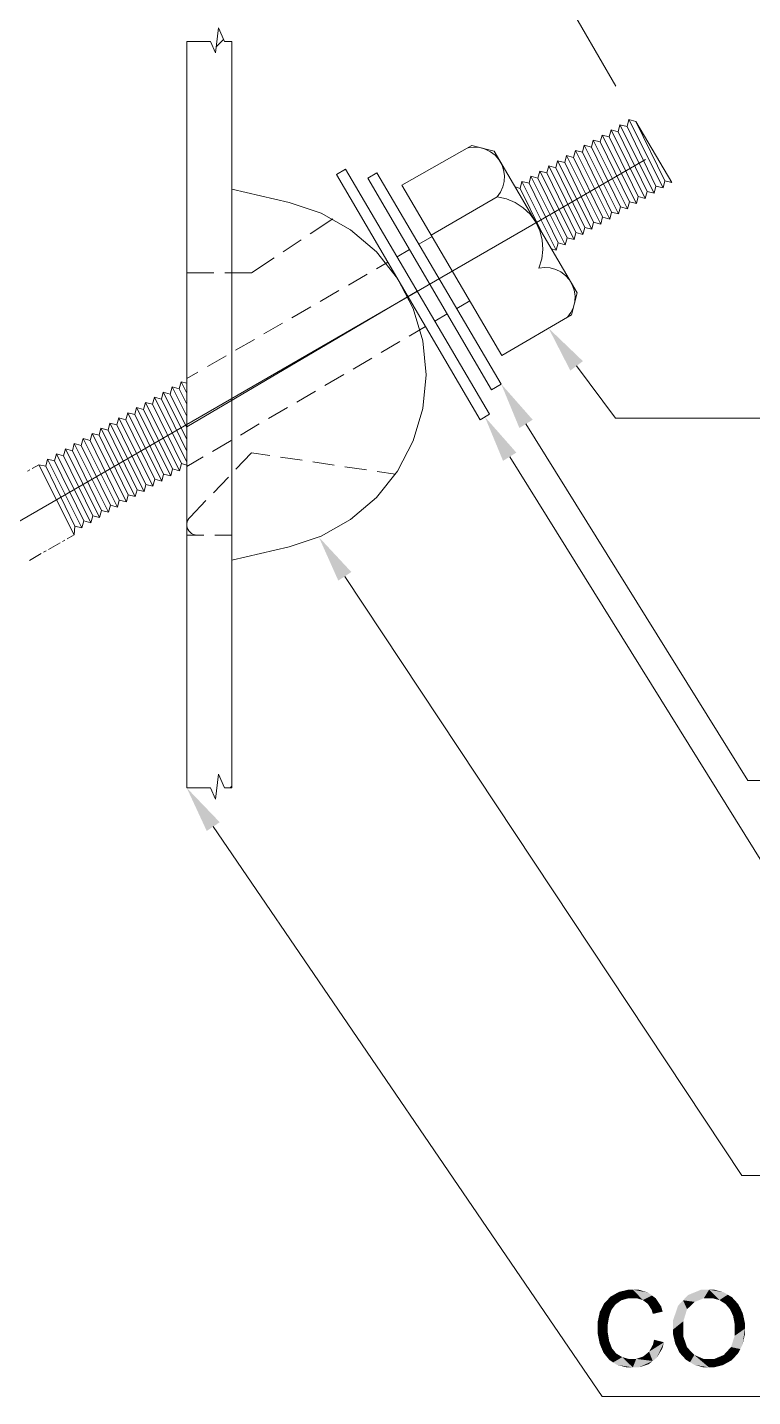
# Model space of a CAD drawing. Header units: millimetres. Extents: x 2 to 579, y 1 to 405.
# Drawn here: x 255.4 to 263.74, y 109.26 to 125.01 of the extents above; entities that cross this region are included whole.
import ezdxf

# ---------------------------------------------------------------- set-up
doc = ezdxf.new("R2010")
doc.units = ezdxf.units.MM
doc.linetypes.add('XKITLINE00', pattern=[0])
doc.layers.add('LinkedObject', color=7, linetype='Continuous', lineweight=0)

# ---------------------------------------------------------------- blocks, each defined once
blk = doc.blocks.new('*A4')
at = {"layer": 'LinkedObject'}
for color, points in [(6, [(261.79, 121.174), (261.645, 121.066), (261.395, 121.553)]), (6, [(261.212, 120.5), (261.059, 120.405), (260.85, 120.911)]), (6, [(261.024, 120.122), (260.871, 120.027), (260.662, 120.533)]), (6, [(259.126, 118.748), (258.976, 118.649), (258.753, 119.149)]), (6, [(257.612, 115.869), (257.463, 115.768), (257.233, 116.264)]), (7, [(262.204, 110.464), (262.314, 110.392), (262.157, 110.438)]), (7, [(262.309, 110.49), (262.314, 110.392), (262.204, 110.464)]), (7, [(262.366, 110.49), (262.314, 110.392), (262.309, 110.49)]), (7, [(262.314, 110.392), (262.366, 110.49), (262.364, 110.392)]), (7, [(262.366, 110.49), (262.407, 110.392), (262.364, 110.392)]), (7, [(262.54, 110.457), (262.366, 110.49), (262.431, 110.49)]), (7, [(262.584, 110.424), (262.366, 110.49), (262.54, 110.457)]), (7, [(262.479, 110.371), (262.366, 110.49), (262.584, 110.424)]), (7, [(262.407, 110.392), (262.366, 110.49), (262.479, 110.371)]), (7, [(263.149, 110.49), (262.942, 110.368), (263, 110.429)]), (7, [(263.241, 110.49), (262.942, 110.368), (263.149, 110.49)]), (7, [(263.18, 110.391), (262.942, 110.368), (263.241, 110.49)]), (7, [(263.18, 110.391), (263.241, 110.49), (263.241, 110.391)]), (7, [(263.241, 110.49), (263.284, 110.391), (263.241, 110.391)]), (7, [(263.408, 110.461), (263.241, 110.49), (263.3, 110.49)]), (7, [(263.456, 110.433), (263.241, 110.49), (263.408, 110.461)]), (7, [(263.361, 110.37), (263.241, 110.49), (263.456, 110.433)]), (7, [(263.284, 110.391), (263.241, 110.49), (263.361, 110.37)]), (7, [(262.103, 110.216), (261.984, 110.235), (262.01, 110.285)]), (7, [(262.036, 110.335), (262.164, 110.32), (262.01, 110.285)]), (7, [(262.01, 110.285), (262.164, 110.32), (262.117, 110.256)]), (7, [(262.103, 110.216), (262.01, 110.285), (262.117, 110.256)]), (7, [(262.109, 110.411), (262.164, 110.32), (262.036, 110.335)]), (7, [(262.157, 110.438), (262.164, 110.32), (262.109, 110.411)]), (7, [(262.157, 110.438), (262.314, 110.392), (262.231, 110.368)]), (7, [(262.164, 110.32), (262.157, 110.438), (262.197, 110.344)]), (7, [(262.197, 110.344), (262.157, 110.438), (262.231, 110.368)]), (7, [(262.479, 110.371), (262.584, 110.424), (262.507, 110.349)]), (7, [(262.584, 110.424), (262.536, 110.328), (262.507, 110.349)]), (7, [(262.536, 110.328), (262.584, 110.424), (262.58, 110.259)]), (7, [(262.58, 110.259), (262.584, 110.424), (262.707, 110.238)]), (7, [(262.69, 110.298), (262.584, 110.424), (262.628, 110.391)]), (7, [(262.707, 110.238), (262.584, 110.424), (262.69, 110.298)]), (7, [(262.942, 110.368), (262.827, 110.032), (262.885, 110.307)]), (7, [(262.988, 110.266), (262.827, 110.032), (262.942, 110.368)]), (7, [(262.885, 110.307), (262.827, 110.032), (262.827, 110.139)]), (7, [(263.076, 110.35), (262.942, 110.368), (263.18, 110.391)]), (7, [(262.942, 110.368), (263.076, 110.35), (263.032, 110.308)]), (7, [(262.988, 110.266), (262.942, 110.368), (263.032, 110.308)]), (7, [(263.361, 110.37), (263.456, 110.433), (263.395, 110.348)]), (7, [(263.456, 110.433), (263.43, 110.326), (263.395, 110.348)]), (7, [(263.43, 110.326), (263.456, 110.433), (263.482, 110.265)]), (7, [(263.577, 110.324), (263.456, 110.433), (263.504, 110.404)]), (7, [(263.603, 110.273), (263.456, 110.433), (263.577, 110.324)]), (7, [(263.482, 110.265), (263.456, 110.433), (263.603, 110.273)]), (7, [(262.09, 110.176), (261.959, 110.117), (261.984, 110.235)]), (7, [(262.076, 110.093), (261.959, 110.117), (262.09, 110.176)]), (7, [(262.09, 110.176), (261.984, 110.235), (262.103, 110.216)]), (7, [(262.58, 110.259), (262.707, 110.238), (262.595, 110.212)]), (7, [(262.945, 110.127), (262.827, 110.032), (262.988, 110.266)]), (7, [(262.827, 110.032), (262.945, 110.127), (262.945, 110.03)]), (7, [(263.482, 110.265), (263.603, 110.273), (263.5, 110.226)]), (7, [(263.603, 110.273), (263.518, 110.187), (263.5, 110.226)]), (7, [(263.518, 110.187), (263.603, 110.273), (263.535, 110.095)]), (7, [(263.535, 110.095), (263.603, 110.273), (263.653, 110.106)]), (7, [(263.653, 110.106), (263.603, 110.273), (263.628, 110.222)]), (7, [(261.959, 110.117), (262.076, 110.093), (261.959, 110.05)]), (7, [(261.959, 110.05), (262.076, 110.093), (262.076, 110.05)]), (7, [(262.076, 110.05), (261.959, 109.988), (261.959, 110.05)]), (7, [(262.076, 109.995), (261.959, 109.988), (262.076, 110.05)]), (7, [(262.076, 109.995), (262.004, 109.818), (261.959, 109.988)]), (7, [(261.959, 109.988), (262.004, 109.818), (261.982, 109.872)]), (7, [(262.092, 109.899), (262.004, 109.818), (262.076, 109.995)]), (7, [(262.827, 110.032), (262.945, 109.952), (262.827, 109.975)]), (7, [(262.945, 109.952), (262.827, 110.032), (262.945, 110.03)]), (7, [(262.827, 109.975), (262.945, 109.952), (262.852, 109.867)]), (7, [(263.494, 109.83), (263.653, 110.042), (263.6, 109.807)]), (7, [(263.535, 109.959), (263.653, 110.042), (263.494, 109.83)]), (7, [(263.535, 110.042), (263.653, 110.106), (263.653, 110.042)]), (7, [(263.535, 110.095), (263.653, 110.106), (263.535, 110.042)]), (7, [(263.653, 110.042), (263.535, 109.959), (263.535, 110.042)]), (7, [(263.6, 109.807), (263.653, 110.042), (263.626, 109.858)]), (7, [(263.626, 109.858), (263.653, 110.042), (263.653, 109.976)]), (7, [(262.004, 109.818), (262.092, 109.899), (262.108, 109.858)]), (7, [(262.124, 109.816), (262.004, 109.818), (262.108, 109.858)]), (7, [(262.004, 109.818), (262.137, 109.653), (262.027, 109.764)]), (7, [(262.124, 109.816), (262.137, 109.653), (262.004, 109.818)]), (7, [(262.174, 109.755), (262.137, 109.653), (262.124, 109.816)]), (7, [(262.551, 109.777), (262.722, 109.885), (262.592, 109.67)]), (7, [(262.596, 109.859), (262.722, 109.885), (262.551, 109.777)]), (7, [(262.592, 109.67), (262.722, 109.885), (262.639, 109.707)]), (7, [(262.722, 109.885), (262.596, 109.859), (262.608, 109.914)]), (7, [(262.639, 109.707), (262.722, 109.885), (262.704, 109.815)]), (7, [(262.852, 109.867), (262.945, 109.952), (262.877, 109.816)]), (7, [(262.877, 109.816), (262.945, 109.952), (262.987, 109.829)]), (7, [(262.987, 109.829), (262.974, 109.685), (262.877, 109.816)]), (7, [(262.877, 109.816), (262.974, 109.685), (262.901, 109.765)]), (7, [(263.029, 109.784), (262.974, 109.685), (262.987, 109.829)]), (7, [(263.6, 109.807), (263.452, 109.785), (263.494, 109.83)]), (7, [(262.027, 109.764), (262.137, 109.653), (262.094, 109.682)]), (7, [(262.137, 109.653), (262.174, 109.755), (262.208, 109.735)]), (7, [(262.242, 109.714), (262.137, 109.653), (262.208, 109.735)]), (7, [(262.242, 109.714), (262.364, 109.596), (262.137, 109.653)]), (7, [(262.137, 109.653), (262.364, 109.596), (262.181, 109.625)]), (7, [(262.315, 109.694), (262.364, 109.596), (262.242, 109.714)]), (7, [(262.364, 109.596), (262.315, 109.694), (262.355, 109.694)]), (7, [(262.403, 109.694), (262.364, 109.596), (262.355, 109.694)]), (7, [(262.403, 109.694), (262.592, 109.67), (262.364, 109.596)]), (7, [(262.364, 109.596), (262.592, 109.67), (262.432, 109.596)]), (7, [(262.484, 109.722), (262.592, 109.67), (262.403, 109.694)]), (7, [(262.432, 109.596), (262.592, 109.67), (262.546, 109.633)]), (7, [(262.592, 109.67), (262.484, 109.722), (262.517, 109.749)]), (7, [(262.551, 109.777), (262.592, 109.67), (262.517, 109.749)]), (7, [(262.974, 109.685), (263.029, 109.784), (263.022, 109.655)]), (7, [(263.022, 109.655), (263.029, 109.784), (263.071, 109.739)]), (7, [(263.071, 109.739), (263.24, 109.596), (263.022, 109.655)]), (7, [(263.022, 109.655), (263.24, 109.596), (263.07, 109.626)]), (7, [(263.176, 109.694), (263.24, 109.596), (263.071, 109.739)]), (7, [(263.24, 109.596), (263.176, 109.694), (263.239, 109.694)]), (7, [(263.304, 109.694), (263.24, 109.596), (263.239, 109.694)]), (7, [(263.24, 109.596), (263.304, 109.694), (263.296, 109.596)]), (7, [(263.296, 109.596), (263.304, 109.694), (263.401, 109.623)]), (7, [(263.45, 109.65), (263.304, 109.694), (263.41, 109.739)]), (7, [(263.401, 109.623), (263.304, 109.694), (263.45, 109.65)]), (7, [(263.452, 109.785), (263.498, 109.676), (263.41, 109.739)]), (7, [(263.41, 109.739), (263.498, 109.676), (263.45, 109.65)]), (7, [(263.573, 109.755), (263.452, 109.785), (263.6, 109.807)]), (7, [(263.498, 109.676), (263.452, 109.785), (263.573, 109.755)]), (7, [(262.181, 109.625), (262.364, 109.596), (262.295, 109.596)]), (7, [(263.07, 109.626), (263.24, 109.596), (263.179, 109.596)])]:
    blk.add_hatch(color=color, dxfattribs=at).paths.add_polyline_path(points, flags=17)
at = {"layer": 'LinkedObject', "color": 6, "linetype": 'XKITLINE00', "lineweight": 0}
for p, q in [((262.168, 124.338), (257.812, 131.875)), ((247.686, 114.928), (262.508, 123.495)), ((261.717, 121.12), (262.165, 120.518)), ((261.135, 120.453), (263.688, 116.349)), ((262.165, 120.518), (270.7, 120.518)), ((260.948, 120.074), (264.558, 114.269)), ((259.051, 118.698), (263.617, 111.805)), ((263.688, 116.349), (273.49, 116.349)), ((257.538, 115.818), (262.012, 109.26)), ((263.617, 111.805), (276.114, 111.805)), ((262.012, 109.26), (276.525, 109.26))]:
    blk.add_line(p, q, dxfattribs=at)
at = {"layer": 'LinkedObject', "color": 7, "linetype": 'XKITLINE00', "lineweight": 0}
for p, q in [((257.598, 125.009), (257.564, 124.722)), ((257.668, 124.853), (257.598, 125.009)), ((257.233, 116.264), (257.233, 124.853)), ((257.233, 124.853), (257.507, 124.853)), ((257.564, 124.722), (257.507, 124.853)), ((257.657, 124.876), (257.572, 124.791)), ((257.668, 124.853), (257.751, 124.853)), ((257.751, 124.853), (257.751, 116.264)), ((262.619, 123.559), (262.619, 123.559)), ((257.751, 123.152), (258.409, 123.001)), ((258.779, 122.877), (258.409, 123.001)), ((259.118, 122.685), (258.779, 122.877)), ((259.415, 122.432), (259.118, 122.685)), ((259.658, 122.126), (259.415, 122.432)), ((259.838, 121.78), (259.658, 122.126)), ((259.949, 121.407), (259.838, 121.78)), ((259.986, 121.018), (259.949, 121.407)), ((259.949, 120.63), (259.986, 121.018)), ((259.838, 120.256), (259.949, 120.63)), ((259.658, 119.91), (259.838, 120.256)), ((259.415, 119.605), (259.658, 119.91)), ((259.118, 119.352), (259.415, 119.605)), ((258.779, 119.16), (259.118, 119.352)), ((258.409, 119.036), (258.779, 119.16)), ((257.751, 118.884), (258.409, 119.036))]:
    blk.add_line(p, q, dxfattribs=at)
at = {"layer": 'LinkedObject', "color": 1, "linetype": 'XKITLINE00', "lineweight": 0}
for p, q in [((262.092, 123.755), (262.113, 123.836)), ((262.113, 123.836), (262.195, 123.814)), ((262.507, 123.047), (262.113, 123.836)), ((262.195, 123.814), (262.216, 123.895)), ((262.216, 123.895), (262.297, 123.874)), ((262.609, 123.107), (262.216, 123.895)), ((262.297, 123.874), (262.318, 123.954)), ((262.297, 123.874), (262.63, 123.188)), ((262.318, 123.954), (262.399, 123.933)), ((262.711, 123.167), (262.318, 123.954)), ((262.399, 123.933), (262.732, 123.248)), ((262.399, 123.933), (262.811, 123.231)), ((261.887, 123.636), (261.909, 123.717)), ((262.303, 122.928), (261.909, 123.717)), ((261.909, 123.717), (261.99, 123.696)), ((261.99, 123.696), (262.011, 123.776)), ((261.99, 123.696), (262.324, 123.009)), ((262.405, 122.988), (262.011, 123.776)), ((262.011, 123.776), (262.092, 123.755)), ((262.092, 123.755), (262.426, 123.069)), ((262.195, 123.814), (262.528, 123.128)), ((261.58, 123.459), (261.601, 123.539)), ((261.994, 122.752), (261.601, 123.539)), ((261.601, 123.539), (261.683, 123.518)), ((261.683, 123.518), (261.704, 123.599)), ((261.683, 123.518), (262.015, 122.833)), ((261.704, 123.599), (261.785, 123.577)), ((262.098, 122.808), (261.704, 123.599)), ((261.785, 123.577), (261.806, 123.658)), ((261.785, 123.577), (262.12, 122.889)), ((262.201, 122.868), (261.806, 123.658)), ((261.806, 123.658), (261.887, 123.636)), ((261.887, 123.636), (262.222, 122.949)), ((258.954, 123.321), (259.059, 123.382)), ((259.059, 123.382), (260.717, 120.566)), ((261.273, 123.281), (261.294, 123.361)), ((261.688, 122.573), (261.294, 123.361)), ((261.294, 123.361), (261.375, 123.34)), ((261.375, 123.34), (261.397, 123.421)), ((261.79, 122.632), (261.397, 123.421)), ((261.397, 123.421), (261.478, 123.399)), ((261.478, 123.399), (261.499, 123.48)), ((261.478, 123.399), (261.811, 122.713)), ((261.892, 122.692), (261.499, 123.48)), ((261.499, 123.48), (261.58, 123.459)), ((261.58, 123.459), (261.913, 122.773)), ((260.607, 120.5), (258.954, 123.321)), ((261.068, 123.162), (261.089, 123.243)), ((261.484, 122.453), (261.089, 123.243)), ((261.089, 123.243), (261.171, 123.222)), ((261.171, 123.222), (261.192, 123.302)), ((261.171, 123.222), (261.505, 122.534)), ((261.586, 122.513), (261.192, 123.302)), ((261.192, 123.302), (261.273, 123.281)), ((261.273, 123.281), (261.607, 122.594)), ((261.375, 123.34), (261.709, 122.654)), ((262.711, 123.167), (262.732, 123.248)), ((262.811, 123.231), (262.732, 123.248)), ((261.01, 123.178), (261.068, 123.162)), ((261.068, 123.162), (261.308, 122.669)), ((262.405, 122.988), (262.426, 123.069)), ((262.426, 123.069), (262.507, 123.047)), ((262.507, 123.047), (262.528, 123.128)), ((262.528, 123.128), (262.609, 123.107)), ((262.609, 123.107), (262.63, 123.188)), ((262.63, 123.188), (262.711, 123.167)), ((262.098, 122.808), (262.12, 122.889)), ((262.12, 122.889), (262.201, 122.868)), ((262.201, 122.868), (262.222, 122.949)), ((262.222, 122.949), (262.303, 122.928)), ((262.303, 122.928), (262.324, 123.009)), ((262.324, 123.009), (262.405, 122.988)), ((258.913, 122.811), (258.654, 122.639)), ((261.892, 122.692), (261.913, 122.773)), ((261.913, 122.773), (261.994, 122.752)), ((261.994, 122.752), (262.015, 122.833)), ((262.018, 122.829), (262.098, 122.808)), ((261.586, 122.513), (261.607, 122.594)), ((261.607, 122.594), (261.688, 122.573)), ((261.688, 122.573), (261.709, 122.654)), ((261.709, 122.654), (261.79, 122.632)), ((261.79, 122.632), (261.811, 122.713)), ((261.811, 122.713), (261.892, 122.692)), ((258.55, 122.569), (258.342, 122.431)), ((261.426, 122.468), (261.484, 122.453)), ((261.484, 122.453), (261.505, 122.534)), ((261.505, 122.534), (261.586, 122.513)), ((258.238, 122.362), (257.979, 122.189)), ((257.544, 122.189), (257.233, 122.189)), ((257.979, 122.189), (257.669, 122.189)), ((257.044, 120.796), (257.066, 120.877)), ((257.066, 120.877), (257.147, 120.856)), ((257.233, 120.541), (257.066, 120.877)), ((257.147, 120.856), (257.168, 120.936)), ((257.147, 120.856), (257.233, 120.678)), ((257.168, 120.936), (257.233, 120.919)), ((257.233, 120.805), (257.168, 120.936)), ((256.737, 120.618), (256.758, 120.699)), ((256.758, 120.699), (256.84, 120.678)), ((257.15, 119.914), (256.758, 120.699)), ((256.84, 120.678), (256.861, 120.758)), ((256.861, 120.758), (256.942, 120.737)), ((257.233, 120.012), (256.861, 120.758)), ((256.942, 120.737), (256.963, 120.818)), ((256.942, 120.737), (257.233, 120.138)), ((256.963, 120.818), (257.044, 120.796)), ((257.233, 120.277), (256.963, 120.818)), ((257.044, 120.796), (257.233, 120.408)), ((256.532, 120.5), (256.554, 120.581)), ((256.554, 120.581), (256.635, 120.559)), ((256.946, 119.794), (256.554, 120.581)), ((256.635, 120.559), (256.656, 120.64)), ((256.635, 120.559), (256.967, 119.875)), ((256.656, 120.64), (256.737, 120.618)), ((257.048, 119.854), (256.656, 120.64)), ((256.737, 120.618), (257.069, 119.935)), ((256.84, 120.678), (257.171, 119.995)), ((260.607, 120.5), (260.717, 120.566)), ((256.225, 120.322), (256.246, 120.403)), ((256.246, 120.403), (256.328, 120.381)), ((256.64, 119.615), (256.246, 120.403)), ((256.328, 120.381), (256.349, 120.462)), ((256.328, 120.381), (256.661, 119.695)), ((256.349, 120.462), (256.43, 120.441)), ((256.742, 119.674), (256.349, 120.462)), ((256.43, 120.441), (256.451, 120.521)), ((256.43, 120.441), (256.763, 119.755)), ((256.451, 120.521), (256.532, 120.5)), ((256.844, 119.734), (256.451, 120.521)), ((256.532, 120.5), (256.865, 119.815)), ((255.918, 120.144), (255.939, 120.225)), ((255.939, 120.225), (256.02, 120.204)), ((256.334, 119.435), (255.939, 120.225)), ((256.02, 120.204), (256.042, 120.284)), ((256.042, 120.284), (256.123, 120.263)), ((256.436, 119.495), (256.042, 120.284)), ((256.123, 120.263), (256.144, 120.343)), ((256.123, 120.263), (256.457, 119.576)), ((256.144, 120.343), (256.225, 120.322)), ((256.538, 119.555), (256.144, 120.343)), ((256.225, 120.322), (256.559, 119.636)), ((255.713, 120.026), (255.734, 120.106)), ((255.734, 120.106), (255.816, 120.085)), ((256.129, 119.315), (255.734, 120.106)), ((255.816, 120.085), (255.837, 120.166)), ((255.816, 120.085), (256.151, 119.396)), ((255.837, 120.166), (255.918, 120.144)), ((256.231, 119.375), (255.837, 120.166)), ((255.918, 120.144), (256.253, 119.456)), ((256.02, 120.204), (256.355, 119.516)), ((257.799, 119.931), (257.979, 120.12)), ((258.188, 120.089), (257.979, 120.12)), ((258.559, 120.034), (258.312, 120.071)), ((255.532, 119.983), (255.611, 119.966)), ((255.936, 119.177), (255.532, 119.983)), ((255.611, 119.966), (255.632, 120.047)), ((255.611, 119.966), (255.946, 119.277)), ((255.632, 120.047), (255.713, 120.026)), ((256.027, 119.256), (255.632, 120.047)), ((255.713, 120.026), (256.048, 119.337)), ((257.048, 119.854), (257.069, 119.935)), ((257.069, 119.935), (257.15, 119.914)), ((257.15, 119.914), (257.171, 119.995)), ((257.171, 119.995), (257.233, 119.978)), ((257.238, 119.981), (257.233, 119.976)), ((258.93, 119.978), (258.682, 120.015)), ((259.301, 119.923), (259.053, 119.96)), ((259.633, 119.873), (259.424, 119.904)), ((256.742, 119.674), (256.763, 119.755)), ((256.763, 119.755), (256.844, 119.734)), ((256.844, 119.734), (256.865, 119.815)), ((256.865, 119.815), (256.946, 119.794)), ((256.946, 119.794), (256.967, 119.875)), ((256.967, 119.875), (257.048, 119.854)), ((257.54, 119.66), (257.712, 119.841)), ((256.538, 119.555), (256.559, 119.636)), ((256.559, 119.636), (256.64, 119.615)), ((256.64, 119.615), (256.661, 119.695)), ((256.661, 119.695), (256.742, 119.674)), ((256.231, 119.375), (256.253, 119.456)), ((256.253, 119.456), (256.334, 119.435)), ((256.334, 119.435), (256.355, 119.516)), ((256.355, 119.516), (256.436, 119.495)), ((256.436, 119.495), (256.457, 119.576)), ((256.457, 119.576), (256.538, 119.555)), ((257.273, 119.38), (257.454, 119.569)), ((255.936, 119.177), (255.946, 119.277)), ((255.946, 119.277), (256.027, 119.256)), ((256.027, 119.256), (256.048, 119.337)), ((256.048, 119.337), (256.129, 119.315)), ((256.129, 119.315), (256.151, 119.396)), ((256.151, 119.396), (256.231, 119.375)), ((257.238, 119.325), (257.234, 119.304)), ((257.234, 119.304), (257.234, 119.282)), ((257.234, 119.282), (257.238, 119.26)), ((257.246, 119.346), (257.238, 119.325)), ((257.258, 119.364), (257.246, 119.346)), ((257.273, 119.38), (257.258, 119.364)), ((257.43, 119.173), (257.233, 119.173)), ((257.238, 119.26), (257.245, 119.24)), ((257.245, 119.24), (257.257, 119.221)), ((257.257, 119.221), (257.272, 119.205)), ((257.272, 119.205), (257.289, 119.191)), ((257.289, 119.191), (257.309, 119.181)), ((257.309, 119.181), (257.33, 119.175)), ((257.33, 119.175), (257.352, 119.173)), ((257.751, 119.173), (257.555, 119.173))]:
    blk.add_line(p, q, dxfattribs=at)
at = {"layer": 'LinkedObject', "color": 3, "linetype": 'XKITLINE00', "lineweight": 0}
for p, q in [((260.513, 123.656), (259.705, 123.2)), ((260.537, 123.636), (260.472, 123.629)), ((260.768, 123.59), (260.513, 123.656)), ((260.603, 123.631), (260.537, 123.636)), ((260.667, 123.614), (260.603, 123.631)), ((260.726, 123.584), (260.667, 123.614)), ((260.779, 123.544), (260.726, 123.584)), ((261.724, 121.959), (260.768, 123.59)), ((260.823, 123.494), (260.779, 123.544)), ((260.856, 123.437), (260.823, 123.494)), ((260.878, 123.374), (260.856, 123.437)), ((260.888, 123.309), (260.878, 123.374)), ((260.869, 123.178), (260.884, 123.243)), ((260.884, 123.243), (260.888, 123.309)), ((259.705, 123.2), (260.859, 121.24)), ((260.802, 123.065), (260.045, 122.622)), ((260.802, 123.065), (260.841, 123.118)), ((260.91, 123.042), (260.802, 123.065)), ((260.841, 123.118), (260.869, 123.178)), ((261.011, 123), (260.91, 123.042)), ((261.104, 122.94), (261.011, 123)), ((261.183, 122.864), (261.104, 122.94)), ((261.247, 122.775), (261.183, 122.864)), ((261.294, 122.675), (261.247, 122.775)), ((261.321, 122.569), (261.294, 122.675)), ((261.316, 122.35), (261.329, 122.459)), ((261.329, 122.459), (261.321, 122.569)), ((261.283, 122.245), (261.316, 122.35)), ((261.348, 122.252), (261.283, 122.245)), ((261.414, 122.247), (261.348, 122.252)), ((261.478, 122.23), (261.414, 122.247)), ((261.537, 122.2), (261.478, 122.23)), ((261.59, 122.16), (261.537, 122.2)), ((261.634, 122.11), (261.59, 122.16)), ((261.667, 122.053), (261.634, 122.11)), ((261.724, 121.959), (261.659, 121.707)), ((261.689, 121.99), (261.667, 122.053)), ((261.699, 121.925), (261.689, 121.99)), ((261.652, 121.734), (261.68, 121.794)), ((261.68, 121.794), (261.695, 121.859)), ((261.695, 121.859), (261.699, 121.925)), ((261.659, 121.707), (260.859, 121.24)), ((261.613, 121.681), (261.652, 121.734))]:
    blk.add_line(p, q, dxfattribs=at)
at = {"layer": 'LinkedObject', "color": 2, "linetype": 'XKITLINE00', "lineweight": 0}
for p, q in [((259.314, 123.279), (259.419, 123.341)), ((260.74, 120.846), (259.314, 123.279)), ((259.419, 123.341), (260.85, 120.911)), ((260.74, 120.846), (260.85, 120.911))]:
    blk.add_line(p, q, dxfattribs=at)
at = {"layer": 'LinkedObject', "color": 4, "linetype": 'XKITLINE00', "lineweight": 0}
for p, q in [((260.054, 122.607), (259.903, 122.519)), ((259.796, 122.457), (259.653, 122.374)), ((259.545, 122.312), (259.417, 122.238)), ((259.309, 122.175), (259.092, 122.05)), ((257.233, 120.418), (259.885, 121.98)), ((258.984, 121.988), (258.768, 121.862)), ((258.66, 121.8), (258.443, 121.674)), ((260.338, 121.781), (260.488, 121.87)), ((260.088, 121.635), (260.229, 121.718)), ((258.335, 121.612), (258.119, 121.487)), ((259.793, 121.462), (259.979, 121.571)), ((258.011, 121.424), (257.794, 121.299)), ((259.469, 121.272), (259.685, 121.399)), ((257.686, 121.236), (257.47, 121.111)), ((259.146, 121.083), (259.361, 121.209)), ((257.361, 121.048), (257.233, 120.974)), ((258.822, 120.893), (259.038, 121.02)), ((258.498, 120.704), (258.714, 120.83)), ((258.175, 120.514), (258.391, 120.64)), ((257.851, 120.324), (258.067, 120.451)), ((257.528, 120.135), (257.743, 120.261)), ((257.233, 119.962), (257.42, 120.072))]:
    blk.add_line(p, q, dxfattribs=at)
at = {"layer": 'LinkedObject', "color": 9, "linetype": 'XKITLINE00', "lineweight": 0}
for p, q in [((255.402, 119.908), (255.429, 119.923)), ((255.456, 119.939), (255.532, 119.983)), ((255.803, 119.1), (255.831, 119.116)), ((255.858, 119.131), (255.936, 119.177)), ((255.425, 118.881), (255.56, 118.959)), ((255.587, 118.975), (255.614, 118.991)), ((255.641, 119.006), (255.776, 119.084)), ((257.598, 116.421), (257.564, 116.134)), ((257.668, 116.264), (257.598, 116.421)), ((257.751, 116.282), (257.734, 116.264)), ((257.507, 116.264), (257.233, 116.264)), ((257.564, 116.134), (257.507, 116.265)), ((257.751, 116.264), (257.668, 116.264))]:
    blk.add_line(p, q, dxfattribs=at)

msp = doc.modelspace()

# ---------------------------------------------------------------- block references
at = {"lineweight": 0}
msp.add_blockref('*A4', (0, 0), dxfattribs=at)

doc.saveas('drawing.dxf')
